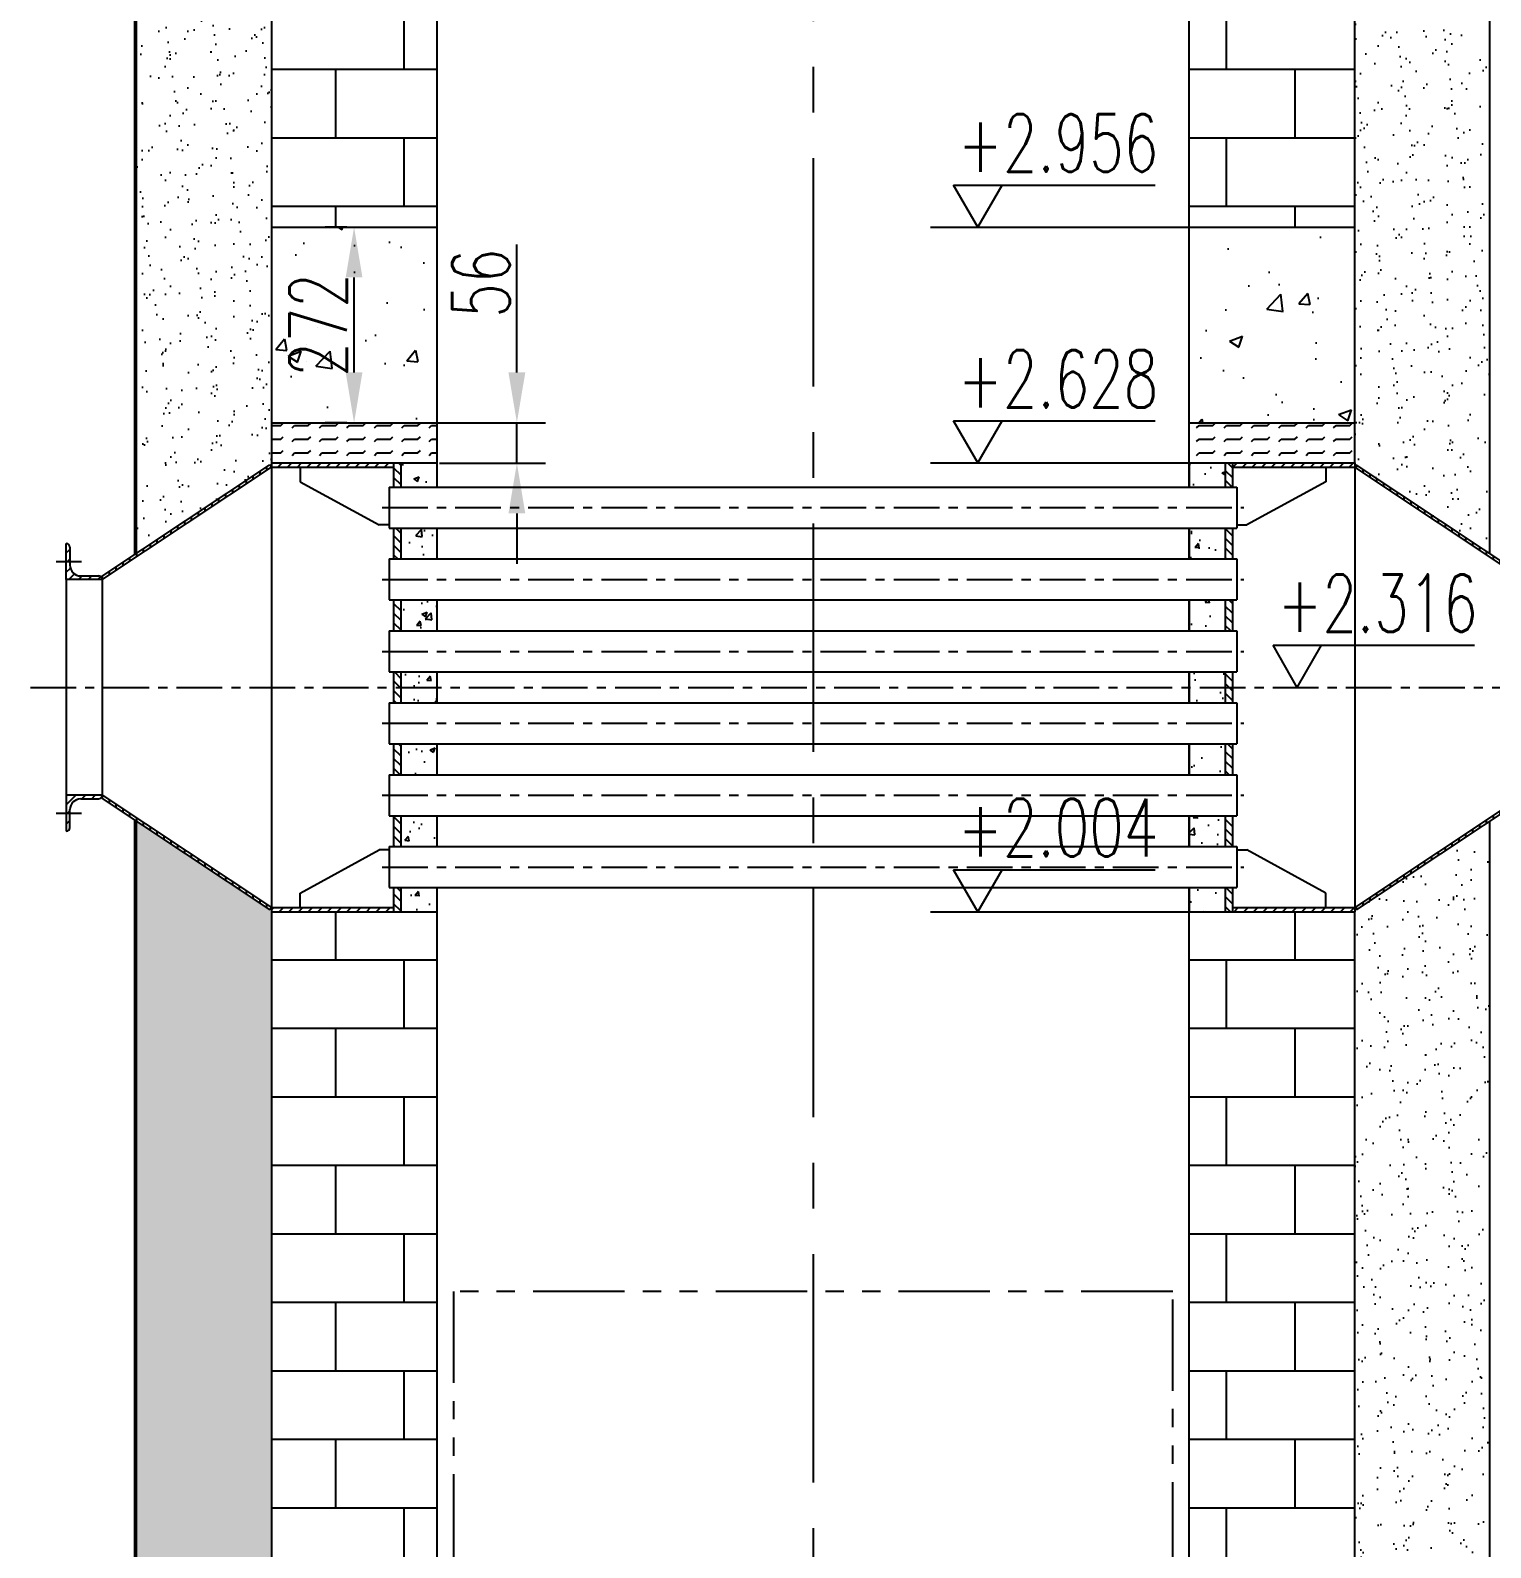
# Model space of a CAD drawing. Extents: x 27542 to 56237, y 49523 to 60382.
# Drawn here: x 36101 to 38131, y 51810 to 53920 of the extents above; entities that cross this region are included whole.
import ezdxf

# ---------------------------------------------------------------- set-up
doc = ezdxf.new("R2010")
doc.units = 0
doc.header["$LTSCALE"] = 2
doc.header["$PDMODE"] = 2
doc.linetypes.add('CENTER', pattern=[50.8, 31.75, -6.35, 6.35, -6.35])
doc.linetypes.add('PHANTOM', pattern=[63.5, 31.75, -6.35, 6.35, -6.35, 6.35, -6.35])
doc.layers.get('0').update_dxf_attribs({"linetype": 'CONTINUOUS'})
doc.layers.get('DEFPOINTS').update_dxf_attribs({"linetype": 'CONTINUOUS'})
for name, color, linetype in [('3中心线', 1, 'CENTER'), ('4双点划线', 5, 'PHANTOM'), ('5文字标注', 4, 'CONTINUOUS'), ('6剖面线', 6, 'CONTINUOUS')]:
    doc.layers.add(name, color=color, linetype=linetype)
doc.styles.add('ABO', font='simplex.shx', dxfattribs={"width": 0.7, "bigfont": 'hzdx.shx'})
doc.dimstyles.new('1-20', dxfattribs={"dimscale": 20, "dimtxt": 4, "dimasz": 3.5, "dimexe": 2, "dimexo": 0.5, "dimgap": 0.5, "dimtad": 3, "dimdec": 4, "dimdsep": 46, "dimlunit": 6, "dimtxsty": 'ABO', "dimcen": 0.5, "dimclrd": 256, "dimclre": 256, "dimclrt": 256, "dimadec": 0, "dimazin": 0, "dimtfac": 1, "dimtdec": 4, "dimtmove": 0, "dimatfit": 3, "dimfxl": 0, "dimtolj": 1, "dimtzin": 0, "dimlwd": -1, "dimlwe": -1, "dimarcsym": 0})
pattern_1 = [(45, (-73898.627, 30431.9485), (-6.7351921, 6.7351921), [])]
pattern_2 = [(90, (-73898.627, 30431.9485), (-9.525, 6e-16), [])]
pattern_3 = [(90, (-73298.627, 30431.9485), (-9.525, 6e-16), [])]
pattern_4 = [(45, (-73298.627, 30431.9485), (-6.7351921, 6.7351921), [])]
pattern_5 = [(0, (-717.75, 334.99), (0, 95.25), []), (90, (-717.75, 334.99), (-190.5, 1e-14), [95.25, -95.25]), (90, (-622.5, 334.99), (-190.5, 1e-14), [-95.25, 95.25])]
pattern_6 = [(0, (-717.752, 334.988), (0, 19.05), [19.05, -19.05]), (45, (-698.702, 334.988), (1e-15, 19.0500082), [4.7625, -17.41578, 4.7625, -26.94078])]
pattern_7 = [(50, (-717.75, 334.99), (182.18467, -15.9391), [19.05, -209.55]), (355, (-717.75, 334.99), (-35.2428, 191.05664), [15.24, -167.64]), (100.451, (-702.57, 333.66), (146.9425, 175.1167), [16.19, -178.09]), (46.1842, (-717.75, 385.79), (271.07904, -42.0423), [28.575, -314.325]), (96.6356, (-695.16, 382.28), (237.4042, 247.4256), [24.285, -267.135]), (351.184, (-717.75, 385.8), (237.4046, 247.4251), [22.86, -251.46]), (21, (-692.35, 373.09), (151.61488, -102.26552), [19.05, -209.55]), (326, (-692.35, 373.09), (61.80203, 184.18797), [15.24, -167.64]), (71.4514, (-679.72, 364.57), (213.4165, 81.92286), [16.19, -178.09]), (37.5, (-717.75, 334.99), (3.088603, 84.55504), [0, -165.608, 0, -170.18, 0, -168.275]), (7.5, (-717.75, 334.99), (66.81966, 100.18057), [0, -97.028, 0, -161.798, 0, -64.135]), (327.5, (-774.394, 334.99), (135.590595, -5.728744), [0, -63.5, 0, -198.12, 0, -262.89]), (317.5, (-799.79, 334.99), (148.12918, 25.4265), [0, -82.55, 0, -131.572, 0, -186.69])]
pattern_8 = [(127.5, (-717.75, 334.988), (-48.941324, -1.600031), [0, -38.608, 0, -43.18, 0, -41.275]), (97.5, (-717.75, 334.99), (-71.68251, 44.95233), [0, -20.828, 0, -34.798, 0, -13.335]), (57.5, (-717.75, 303.746), (-0.143718, 79.099237), [0, -12.7, 0, -45.72, 0, -59.69]), (47.5, (-717.75, 303.746), (-22.29293, 76.355645), [0, -6.35, 0, -29.972, 0, -34.29])]

# ---------------------------------------------------------------- blocks, each defined once
blk = doc.blocks.new('*D231')
at = {"layer": '5文字标注'}
for p, q in [((36776.9, 53444.1), (36776.9, 53622.1)), ((36663.5, 53374.1), (36816.9, 53374.1)), ((36776.9, 53318.1), (36776.9, 53374.1)), ((36669.3, 53318.1), (36816.9, 53318.1)), ((36776.9, 53248.1), (36776.9, 53178.1))]:
    blk.add_line(p, q, dxfattribs=at)
for points in [[(36765.2, 53444.1), (36788.6, 53444.1), (36776.9, 53374.1)], [(36765.2, 53248.1), (36788.6, 53248.1), (36776.9, 53318.1)]]:
    blk.add_solid(points, dxfattribs=at)
at = {"layer": 'DEFPOINTS', "color": 0}
for p in [(36653.5, 53374.1), (36776.9, 53374.1), (36659.3, 53318.1)]:
    blk.add_point(p, dxfattribs=at)
at = {"layer": '5文字标注', "insert": (36726.9, 53568.1), "char_height": 80, "attachment_point": 5, "rotation": 90, "style": 'ABO'}
blk.add_mtext('\\A1;56', dxfattribs=at)
blk = doc.blocks.new('*D234')
at = {"layer": '5文字标注'}
for p, q in [((36540.6, 53646.1), (36510.6, 53646.1)), ((36550.6, 53444.1), (36550.6, 53576.1)), ((36540.6, 53374.1), (36510.6, 53374.1))]:
    blk.add_line(p, q, dxfattribs=at)
for points in [[(36538.9, 53576.1), (36562.2, 53576.1), (36550.6, 53646.1)], [(36538.9, 53444.1), (36562.2, 53444.1), (36550.6, 53374.1)]]:
    blk.add_solid(points, dxfattribs=at)
at = {"layer": 'DEFPOINTS', "color": 0}
for p in [(36550.6, 53646.1), (36550.6, 53646.1), (36550.6, 53374.1)]:
    blk.add_point(p, dxfattribs=at)
at = {"layer": '5文字标注', "insert": (36500.6, 53510.1), "char_height": 80, "attachment_point": 5, "rotation": 90, "style": 'ABO'}
blk.add_mtext('\\A1;272', dxfattribs=at)

msp = doc.modelspace()

# ---------------------------------------------------------------- hatches: boundary and pattern name
at = {"layer": '6剖面线', "ltscale": 5}
h = msp.add_hatch(dxfattribs=at)
h.set_pattern_fill('AR-SAND', color=256, angle=90, style=0)
h.set_pattern_definition(pattern_8)
h.paths.add_polyline_path([(36247.55921, 53192.13518), (36435.55921, 53316.93518), (36435.55921, 53318.13406), (36435.55921, 54531.33295), (36247.55921, 54656.13295)])
h = msp.add_hatch(dxfattribs=at)
h.set_pattern_fill('AR-SAND', color=256, angle=90, style=0)
h.set_pattern_definition(pattern_8)
h.paths.add_polyline_path([(38129.55921, 54656.13295), (37943.77146, 54532.8015), (37941.55921, 54536.13406), (37941.55921, 54530.13406), (37941.55921, 53312.13406), (37943.77146, 53315.46662), (38129.55921, 53192.13518)])
at = {"layer": '6剖面线', "ltscale": 15}
h = msp.add_hatch(dxfattribs=at)
h.set_pattern_fill('BRICK', color=256, scale=15, style=0)
h.set_pattern_definition(pattern_5)
h.paths.add_polyline_path([(36665.55921, 54530.13406), (36435.55921, 54530.13406), (36435.55921, 53646.13406), (36665.55921, 53646.13406)])
h = msp.add_hatch(dxfattribs=at)
h.set_pattern_fill('BRICK', color=256, scale=15, style=0)
h.set_pattern_definition(pattern_5)
h.paths.add_polyline_path([(37941.55921, 54530.13406), (37711.55921, 54530.13406), (37711.55921, 53646.13406), (37941.55921, 53646.13406)])
h = msp.add_hatch(dxfattribs=at)
h.set_pattern_fill('AR-CONC', color=256, style=0)
h.set_pattern_definition(pattern_7)
h.paths.add_polyline_path([(36435.55921, 53646.13406), (36435.55921, 53374.13406), (36665.55921, 53374.13406), (36665.55921, 53646.13406)])
h = msp.add_hatch(dxfattribs=at)
h.set_pattern_fill('AR-CONC', color=256, style=0)
h.set_pattern_definition(pattern_7)
h.paths.add_polyline_path([(37941.55921, 53646.13406), (37711.55921, 53646.13406), (37711.55921, 53374.13406), (37941.55921, 53374.13406)])
at = {"layer": '6剖面线'}
h = msp.add_hatch(dxfattribs=at)
h.set_pattern_fill('FLEX', color=256, scale=3, style=0)
h.set_pattern_definition(pattern_6)
h.paths.add_polyline_path([(36435.55921, 53374.13406), (36435.55921, 53318.13406), (36665.55921, 53318.13406), (36665.55921, 53374.13406)])
h = msp.add_hatch(dxfattribs=at)
h.set_pattern_fill('FLEX', color=256, scale=3, style=0)
h.set_pattern_definition(pattern_6)
h.paths.add_polyline_path([(37711.55921, 53374.13406), (37711.55921, 53318.13406), (37941.55921, 53318.13406), (37941.55921, 53374.13406)])
h = msp.add_hatch(dxfattribs=at)
h.set_pattern_fill('LINE', color=256, scale=3, angle=45, style=0)
h.set_pattern_definition(pattern_1)
h.paths.add_polyline_path([(36605.55921, 53312.13406), (36605.55921, 53318.13406), (36435.55921, 53318.13406), (36435.55921, 53312.13406)])
h = msp.add_hatch(dxfattribs=at)
h.set_pattern_fill('LINE', color=256, scale=3, angle=315, style=0)
h.set_pattern_definition([(315, (-73898.627, 30431.9485), (6.7351921, 6.7351921), [])])
h.paths.add_polyline_path([(36615.55921, 53318.13406), (36605.55921, 53318.13406), (36605.55921, 53284.63406), (36615.55921, 53284.63406)])
h.paths.add_polyline_path([(36615.55921, 53227.63406), (36605.55921, 53227.63406), (36605.55921, 53184.63406), (36615.55921, 53184.63406)])
h.paths.add_polyline_path([(36615.55921, 53127.63406), (36605.55921, 53127.63406), (36605.55921, 53084.63406), (36615.55921, 53084.63406)])
h.paths.add_polyline_path([(36615.55921, 53027.63406), (36605.55921, 53027.63406), (36605.55921, 53006.13406), (36615.55921, 53006.13406)])
h.paths.add_polyline_path([(36615.55921, 53006.13406), (36605.55921, 53006.13406), (36605.55921, 52984.63406), (36615.55921, 52984.63406)])
h.paths.add_polyline_path([(36615.55921, 52927.63406), (36605.55921, 52927.63406), (36605.55921, 52884.63406), (36615.55921, 52884.63406)])
h.paths.add_polyline_path([(36615.55921, 52827.63406), (36605.55921, 52827.63406), (36605.55921, 52784.63406), (36615.55921, 52784.63406)])
h.paths.add_polyline_path([(36605.55921, 52694.13406), (36615.55921, 52694.13406), (36615.55921, 52727.63406), (36605.55921, 52727.63406)])
at = {"layer": '6剖面线', "ltscale": 15}
h = msp.add_hatch(dxfattribs=at)
h.set_pattern_fill('AR-CONC', color=256, scale=0.4, style=0)
h.set_pattern_definition([(50, (-73898.627, 30431.95), (72.873868, -6.375634), [7.62, -83.82]), (355, (-73898.63, 30431.95), (-14.09713, 76.422657), [6.096, -67.056]), (100.451, (-73892.554, 30431.42), (58.777, 70.046675), [6.476, -71.236]), (46.1842, (-73898.63, 30452.27), (108.431616, -16.81693), [11.43, -125.73]), (96.6356, (-73889.59, 30450.87), (94.96169, 98.97022), [9.714, -106.854]), (351.184, (-73898.63, 30452.27), (94.96184, 98.97005), [9.144, -100.584]), (21, (-73888.467, 30447.19), (60.645952, -40.906207), [7.62, -83.82]), (326, (-73888.47, 30447.19), (24.72081, 73.675186), [6.096, -67.056]), (71.4514, (-73883.41, 30443.78), (85.366596, 32.769143), [6.476, -71.236]), (37.5, (-73898.627, 30431.948), (1.235441, 33.8220155), [0, -66.2432, 0, -68.072, 0, -67.31]), (7.5, (-73898.627, 30431.95), (26.727865, 40.07223), [0, -38.8112, 0, -64.7192, 0, -25.654]), (327.5, (-73921.284, 30431.948), (54.236238, -2.2914976), [0, -25.4, 0, -79.248, 0, -105.156]), (317.5, (-73931.444, 30431.95), (59.251673, 10.170596), [0, -33.02, 0, -52.6288, 0, -74.676])])
h.paths.add_polyline_path([(36665.55921, 53284.63406), (36665.55921, 53318.13406), (36615.55921, 53318.13406), (36615.55921, 53284.63406)])
h.paths.add_polyline_path([(36665.55921, 53184.63406), (36665.55921, 53227.63406), (36615.55921, 53227.63406), (36615.55921, 53184.63406)])
h.paths.add_polyline_path([(36615.55921, 53127.63406), (36615.55921, 53084.63406), (36665.55921, 53084.63406), (36665.55921, 53127.63406)])
h.paths.add_polyline_path([(36665.55921, 53006.13406), (36665.55921, 53027.63406), (36615.55921, 53027.63406), (36615.55921, 53006.13406)])
h.paths.add_polyline_path([(36615.55921, 53006.13406), (36615.55921, 52984.63406), (36665.55921, 52984.63406), (36665.55921, 53006.13406)])
h.paths.add_polyline_path([(36665.55921, 52927.63406), (36615.55921, 52927.63406), (36615.55921, 52884.63406), (36665.55921, 52884.63406)])
h.paths.add_polyline_path([(36615.55921, 52827.63406), (36615.55921, 52784.63406), (36665.55921, 52784.63406), (36665.55921, 52827.63406)])
h.paths.add_polyline_path([(36665.55921, 52694.13406), (36665.55921, 52727.63406), (36615.55921, 52727.63406), (36615.55921, 52694.13406)])
h = msp.add_hatch(dxfattribs=at)
h.set_pattern_fill('AR-CONC', color=256, scale=0.4, style=0)
h.set_pattern_definition([(50, (-73298.627, 30431.95), (72.873868, -6.375634), [7.62, -83.82]), (355, (-73298.63, 30431.95), (-14.09713, 76.422657), [6.096, -67.056]), (100.451, (-73292.554, 30431.42), (58.777, 70.046675), [6.476, -71.236]), (46.1842, (-73298.63, 30452.27), (108.431616, -16.81693), [11.43, -125.73]), (96.6356, (-73289.59, 30450.87), (94.96169, 98.97022), [9.714, -106.854]), (351.184, (-73298.63, 30452.27), (94.96184, 98.97005), [9.144, -100.584]), (21, (-73288.467, 30447.19), (60.645952, -40.906207), [7.62, -83.82]), (326, (-73288.47, 30447.19), (24.72081, 73.675186), [6.096, -67.056]), (71.4514, (-73283.41, 30443.78), (85.366596, 32.769143), [6.476, -71.236]), (37.5, (-73298.627, 30431.948), (1.2354413, 33.8220155), [0, -66.2432, 0, -68.072, 0, -67.31]), (7.5, (-73298.627, 30431.95), (26.727865, 40.07223), [0, -38.8112, 0, -64.7192, 0, -25.654]), (327.5, (-73321.284, 30431.948), (54.236238, -2.2914976), [0, -25.4, 0, -79.248, 0, -105.156]), (317.5, (-73331.444, 30431.95), (59.251673, 10.170596), [0, -33.02, 0, -52.6288, 0, -74.676])])
h.paths.add_polyline_path([(37761.55921, 53284.63406), (37761.55921, 53318.13406), (37711.55921, 53318.13406), (37711.55921, 53284.63406)])
h.paths.add_polyline_path([(37711.55921, 53184.63406), (37761.55921, 53184.63406), (37761.55921, 53227.63406), (37711.55921, 53227.63406)])
h.paths.add_polyline_path([(37711.55921, 53084.63406), (37761.55921, 53084.63406), (37761.55921, 53127.63406), (37711.55921, 53127.63406)])
h.paths.add_polyline_path([(37711.55921, 53027.63406), (37711.55921, 53006.13406), (37761.55921, 53006.13406), (37761.55921, 53027.63406)])
h.paths.add_polyline_path([(37711.55921, 53006.13406), (37711.55921, 52984.63406), (37761.55921, 52984.63406), (37761.55921, 53006.13406)])
h.paths.add_polyline_path([(37761.55921, 52884.63406), (37761.55921, 52927.63406), (37711.55921, 52927.63406), (37711.55921, 52884.63406)])
h.paths.add_polyline_path([(37711.55921, 52827.63406), (37711.55921, 52784.63406), (37761.55921, 52784.63406), (37761.55921, 52827.63406)])
h.paths.add_polyline_path([(37711.55921, 52727.63406), (37711.55921, 52694.13406), (37761.55921, 52694.13406), (37761.55921, 52727.63406)])
at = {"layer": '6剖面线'}
h = msp.add_hatch(dxfattribs=at)
h.set_pattern_fill('LINE', color=256, scale=3, angle=315, style=0)
h.set_pattern_definition([(315, (-73298.627, 30431.9485), (6.7351921, 6.7351921), [])])
h.paths.add_polyline_path([(37761.55921, 53284.63406), (37771.55921, 53284.63406), (37771.55921, 53318.13406), (37761.55921, 53318.13406)])
h.paths.add_polyline_path([(37771.55921, 53227.63406), (37761.55921, 53227.63406), (37761.55921, 53184.63406), (37771.55921, 53184.63406)])
h.paths.add_polyline_path([(37761.55921, 53084.63406), (37771.55921, 53084.63406), (37771.55921, 53127.63406), (37761.55921, 53127.63406)])
h.paths.add_polyline_path([(37761.55921, 53006.13406), (37771.55921, 53006.13406), (37771.55921, 53027.63406), (37761.55921, 53027.63406)])
h.paths.add_polyline_path([(37761.55921, 52984.63406), (37771.55921, 52984.63406), (37771.55921, 53006.13406), (37761.55921, 53006.13406)])
h.paths.add_polyline_path([(37761.55921, 52884.63406), (37771.55921, 52884.63406), (37771.55921, 52927.63406), (37761.55921, 52927.63406)])
h.paths.add_polyline_path([(37761.55921, 52784.63406), (37771.55921, 52784.63406), (37771.55921, 52827.63406), (37761.55921, 52827.63406)])
h.paths.add_polyline_path([(37761.55921, 52694.13406), (37771.55921, 52694.13406), (37771.55921, 52727.63406), (37761.55921, 52727.63406)])
h = msp.add_hatch(dxfattribs=at)
h.set_pattern_fill('LINE', color=256, scale=3, angle=45, style=0)
h.set_pattern_definition(pattern_4)
h.paths.add_polyline_path([(37941.55921, 53312.13406), (37941.55921, 53318.13406), (37771.55921, 53318.13406), (37771.55921, 53312.13406)])
h = msp.add_hatch(dxfattribs=at)
h.set_pattern_fill('LINE', color=256, scale=3, angle=90, style=0)
h.set_pattern_definition(pattern_2)
h.paths.add_polyline_path([(36435.55921, 53312.13406), (36433.34696, 53315.46662), (36199.03263, 53159.92179), (36199.52966, 53159.17306, -0.0336379146), (36199.90132, 53158.61319), (36201.24488, 53156.58923)])
h = msp.add_hatch(dxfattribs=at)
h.set_pattern_fill('LINE', color=256, scale=3, angle=90, style=0)
h.set_pattern_definition(pattern_3)
h.paths.add_polyline_path([(38175.87354, 53156.58923), (38177.2171, 53158.61319, -0.0336379146), (38177.58876, 53159.17306), (38178.08579, 53159.92179), (37943.77146, 53315.46662), (37941.55921, 53312.13406)])
h = msp.add_hatch(dxfattribs=at)
h.set_pattern_fill('LINE', color=256, scale=3, angle=45, style=0)
h.set_pattern_definition(pattern_1)
h.paths.add_polyline_path([(36155.55921, 53201.13406, 0.4142135624), (36150.55921, 53206.13406), (36150.55921, 53181.13406), (36155.55921, 53181.13406)])
h.paths.add_polyline_path([(36150.55921, 53156.13406), (36200.55921, 53156.13406, 0.1304285324), (36199.90132, 53158.61319), (36199.52966, 53159.17306, 0.2334867824), (36195.55921, 53161.13406), (36170.55921, 53161.13406, -0.4142135624), (36155.55921, 53176.13406), (36155.55921, 53181.13406), (36150.55921, 53181.13406)])
h = msp.add_hatch(dxfattribs=at)
h.set_pattern_fill('LINE', color=256, scale=3, angle=45, style=0)
h.set_pattern_definition(pattern_1)
h.paths.add_polyline_path([(36150.55921, 52856.13406), (36150.55921, 52831.13406), (36155.55921, 52831.13406), (36155.55921, 52836.13406, -0.4142135624), (36170.55921, 52851.13406), (36195.55921, 52851.13406, 0.2334867824), (36199.52966, 52853.09507), (36199.90132, 52853.65493, 0.1304285324), (36200.55921, 52856.13406)])
h.paths.add_polyline_path([(36150.55921, 52806.13406, 0.4142135624), (36155.55921, 52811.13406), (36155.55921, 52831.13406), (36150.55921, 52831.13406)])
h = msp.add_hatch(dxfattribs=at)
h.set_pattern_fill('LINE', color=256, scale=3, angle=90, style=0)
h.set_pattern_definition(pattern_2)
h.paths.add_polyline_path([(36433.34696, 52696.8015), (36435.55921, 52700.13406), (36201.24488, 52855.67889), (36199.90132, 52853.65493, -0.0336379145), (36199.52966, 52853.09507), (36199.03263, 52852.34633)])
h = msp.add_hatch(dxfattribs=at)
h.set_pattern_fill('LINE', color=256, scale=3, angle=90, style=0)
h.set_pattern_definition(pattern_3)
h.paths.add_polyline_path([(37941.55921, 52700.13406), (37943.77146, 52696.8015), (38178.08579, 52852.34633), (38177.58876, 52853.09507, -0.0336379146), (38177.2171, 52853.65493), (38175.87354, 52855.67889)])
at = {"layer": '6剖面线', "ltscale": 5}
h = msp.add_hatch(dxfattribs=at)
h.set_pattern_fill('AR-SAND', color=256, angle=90, style=0)
h.set_pattern_definition(pattern_8)
h.paths.add_polyline_path([(36247.55921, 50790.13406), (36435.55921, 50790.13406), (36435.55921, 52695.33295), (36247.55921, 52820.13295)])
h = msp.add_hatch(dxfattribs=at)
h.set_pattern_fill('AR-SAND', color=256, angle=90, style=0)
h.set_pattern_definition(pattern_8)
h.paths.add_polyline_path([(38129.55921, 52820.13295), (37943.77146, 52696.8015), (37941.55921, 52700.13406), (37941.55921, 52694.13406), (37941.55921, 51428.11806), (38124.71913, 51433.97918, 0.4048749125), (38129.55921, 51438.97662), (38129.55921, 51459.13406)])
at = {"layer": '6剖面线'}
h = msp.add_hatch(dxfattribs=at)
h.set_pattern_fill('LINE', color=256, scale=3, angle=45, style=0)
h.set_pattern_definition(pattern_1)
h.paths.add_polyline_path([(36605.55921, 52694.13406), (36605.55921, 52700.13406), (36435.55921, 52700.13406), (36435.55921, 52694.13406)])
at = {"layer": '6剖面线', "ltscale": 15}
h = msp.add_hatch(dxfattribs=at)
h.set_pattern_fill('BRICK', color=256, scale=15, style=0)
h.set_pattern_definition(pattern_5)
h.paths.add_polyline_path([(36665.55921, 52694.13406), (36435.55921, 52694.13406), (36435.55921, 50790.13406), (36665.55921, 50790.13406)])
h = msp.add_hatch(dxfattribs=at)
h.set_pattern_fill('BRICK', color=256, scale=15, style=0)
h.set_pattern_definition(pattern_5)
h.paths.add_polyline_path([(37711.55921, 51742.13406), (37941.55921, 51742.13406), (37941.55921, 52694.13406), (37711.55921, 52694.13406)])
at = {"layer": '6剖面线'}
h = msp.add_hatch(dxfattribs=at)
h.set_pattern_fill('LINE', color=256, scale=3, angle=45, style=0)
h.set_pattern_definition(pattern_4)
h.paths.add_polyline_path([(37771.55921, 52700.13406), (37771.55921, 52694.13406), (37941.55921, 52694.13406), (37941.55921, 52700.13406)])

# ---------------------------------------------------------------- linework, layer by layer
for p, q in [((36435.55921, 56590.13406), (36435.55921, 50790.13406)), ((36245.55921, 54657.46061), (36245.55921, 53190.80752)), ((36247.55921, 54656.13295), (36247.55921, 53192.13518)), ((38129.55921, 53192.13518), (38129.55921, 54656.13295)), ((36665.55921, 54563.63406), (36665.55921, 53284.63406)), ((37711.55921, 53284.63406), (37711.55921, 54563.63406)), ((37941.55921, 53318.13406), (37941.55921, 54530.13406)), ((36435.55921, 53646.13406), (36665.55921, 53646.13406)), ((37711.55921, 53646.13406), (37941.55921, 53646.13406)), ((36435.55921, 53374.13406), (36665.55921, 53374.13406)), ((37711.55921, 53374.13406), (37941.55921, 53374.13406)), ((36435.55921, 53318.13406), (36435.55921, 52694.13406)), ((36435.55921, 53318.13406), (36665.55921, 53318.13406)), ((36605.55921, 53318.13406), (36605.55921, 53284.63406)), ((36615.55921, 53318.13406), (36615.55921, 53284.63406)), ((36665.55921, 53318.13406), (36665.55921, 53284.63406)), ((37711.55921, 53318.13406), (37711.55921, 53284.63406)), ((37711.55921, 53318.13406), (37941.55921, 53318.13406)), ((37761.55921, 53318.13406), (37761.55921, 53284.63406)), ((37771.55921, 53318.13406), (37771.55921, 53284.63406)), ((37941.55921, 53318.13406), (37941.55921, 53312.13406)), ((36199.03263, 53159.92179), (36433.34696, 53315.46662)), ((36201.24488, 53156.58923), (36435.55921, 53312.13406)), ((36435.55921, 53312.13406), (36433.34696, 53315.46662)), ((36435.55921, 53312.13406), (36605.55921, 53312.13406)), ((36475.55921, 53312.13406), (36475.55921, 53292.13406)), ((37771.55921, 53312.13406), (37941.55921, 53312.13406)), ((37901.55921, 53312.13406), (37901.55921, 53292.13406)), ((37941.55921, 53312.13406), (37943.77146, 53315.46662)), ((38175.87354, 53156.58923), (37941.55921, 53312.13406)), ((37941.55921, 53312.13406), (37941.55921, 52700.13406)), ((38178.08579, 53159.92179), (37943.77146, 53315.46662)), ((36475.55921, 53292.13406), (36585.55921, 53232.13406)), ((36599.55921, 53284.63406), (37777.55921, 53284.63406)), ((36599.55921, 53284.63406), (36599.55921, 53227.63406)), ((37777.55921, 53284.63406), (37777.55921, 53227.63406)), ((37901.55921, 53292.13406), (37791.55921, 53232.13406)), ((36599.55921, 53232.13406), (36585.55921, 53232.13406)), ((37777.55921, 53232.13406), (37791.55921, 53232.13406)), ((36599.55921, 53227.63406), (37777.55921, 53227.63406)), ((36605.55921, 53227.63406), (36605.55921, 53184.63406)), ((36615.55921, 53227.63406), (36615.55921, 53184.63406)), ((36665.55921, 53227.63406), (36665.55921, 53184.63406)), ((36665.55921, 53227.63406), (36665.55921, 53184.63406)), ((37711.55921, 53227.63406), (37711.55921, 53184.63406)), ((37711.55921, 53184.63406), (37711.55921, 53227.63406)), ((37761.55921, 53227.63406), (37761.55921, 53184.63406)), ((37771.55921, 53227.63406), (37771.55921, 53184.63406)), ((36150.55921, 53156.13406), (36150.55921, 53206.13406)), ((36155.55921, 53201.13406), (36155.55921, 53176.13406)), ((36599.55921, 53184.63406), (37777.55921, 53184.63406)), ((36599.55921, 53184.63406), (36599.55921, 53127.63406)), ((37777.55921, 53184.63406), (37777.55921, 53127.63406)), ((36200.55921, 53156.13406), (36150.55921, 53156.13406)), ((36150.55921, 53156.13406), (36150.55921, 52856.13406)), ((36170.55921, 53161.13406), (36195.55921, 53161.13406)), ((36201.24488, 53156.58923), (36199.03263, 53159.92179)), ((36200.55921, 53156.13406), (36200.55921, 52856.13406)), ((36599.55921, 53127.63406), (37777.55921, 53127.63406)), ((36605.55921, 53127.63406), (36605.55921, 53084.63406)), ((36615.55921, 53127.63406), (36615.55921, 53084.63406)), ((36665.55921, 53127.63406), (36665.55921, 53084.63406)), ((36665.55921, 53127.63406), (36665.55921, 53084.63406)), ((37711.55921, 53127.63406), (37711.55921, 53084.63406)), ((37711.55921, 53084.63406), (37711.55921, 53127.63406)), ((37761.55921, 53127.63406), (37761.55921, 53084.63406)), ((37771.55921, 53127.63406), (37771.55921, 53084.63406)), ((36599.55921, 53084.63406), (37777.55921, 53084.63406)), ((36599.55921, 53084.63406), (36599.55921, 53027.63406)), ((37777.55921, 53084.63406), (37777.55921, 53027.63406)), ((36599.55921, 53027.63406), (37777.55921, 53027.63406)), ((36605.55921, 53027.63406), (36605.55921, 52984.63406)), ((36615.55921, 53027.63406), (36615.55921, 52984.63406)), ((36665.55921, 53027.63406), (36665.55921, 52984.63406)), ((36665.55921, 53027.63406), (36665.55921, 52984.63406)), ((37711.55921, 53027.63406), (37711.55921, 52984.63406)), ((37711.55921, 52984.63406), (37711.55921, 53027.63406)), ((37761.55921, 53027.63406), (37761.55921, 52984.63406)), ((37771.55921, 53027.63406), (37771.55921, 52984.63406)), ((36599.55921, 52984.63406), (37777.55921, 52984.63406)), ((36599.55921, 52984.63406), (36599.55921, 52927.63406)), ((37777.55921, 52984.63406), (37777.55921, 52927.63406)), ((36599.55921, 52927.63406), (37777.55921, 52927.63406)), ((36605.55921, 52927.63406), (36605.55921, 52884.63406)), ((36615.55921, 52927.63406), (36615.55921, 52884.63406)), ((36665.55921, 52927.63406), (36665.55921, 52884.63406)), ((36665.55921, 52927.63406), (36665.55921, 52884.63406)), ((37711.55921, 52927.63406), (37711.55921, 52884.63406)), ((37711.55921, 52884.63406), (37711.55921, 52927.63406)), ((37761.55921, 52927.63406), (37761.55921, 52884.63406)), ((37771.55921, 52927.63406), (37771.55921, 52884.63406)), ((36599.55921, 52884.63406), (37777.55921, 52884.63406)), ((36599.55921, 52884.63406), (36599.55921, 52827.63406)), ((37777.55921, 52884.63406), (37777.55921, 52827.63406)), ((36150.55921, 52856.13406), (36150.55921, 52806.13406)), ((36200.55921, 52856.13406), (36150.55921, 52856.13406)), ((36201.24488, 52855.67889), (36199.03263, 52852.34633)), ((36199.03263, 52852.34633), (36433.34696, 52696.8015)), ((36201.24488, 52855.67889), (36435.55921, 52700.13406)), ((38175.87354, 52855.67889), (37941.55921, 52700.13406)), ((38178.08579, 52852.34633), (37943.77146, 52696.8015)), ((36155.55921, 52811.13406), (36155.55921, 52836.13406)), ((36170.55921, 52851.13406), (36195.55921, 52851.13406)), ((36245.55921, 52821.46061), (36245.55921, 50790.13406)), ((36247.55921, 52820.13295), (36247.55921, 50790.13406)), ((36599.55921, 52827.63406), (37777.55921, 52827.63406)), ((36605.55921, 52827.63406), (36605.55921, 52784.63406)), ((36615.55921, 52827.63406), (36615.55921, 52784.63406)), ((36665.55921, 52827.63406), (36665.55921, 52784.63406)), ((36665.55921, 52827.63406), (36665.55921, 52784.63406)), ((37711.55921, 52827.63406), (37711.55921, 52784.63406)), ((37711.55921, 52784.63406), (37711.55921, 52827.63406)), ((37761.55921, 52827.63406), (37761.55921, 52784.63406)), ((37771.55921, 52827.63406), (37771.55921, 52784.63406)), ((38129.55921, 51438.97662), (38129.55921, 52820.13295)), ((36475.55921, 52720.13406), (36585.55921, 52780.13406)), ((36599.55921, 52780.13406), (36585.55921, 52780.13406)), ((36599.55921, 52784.63406), (37777.55921, 52784.63406)), ((36599.55921, 52784.63406), (36599.55921, 52727.63406)), ((37777.55921, 52784.63406), (37777.55921, 52727.63406)), ((37777.55921, 52780.13406), (37791.55921, 52780.13406)), ((37901.55921, 52720.13406), (37791.55921, 52780.13406)), ((36599.55921, 52727.63406), (37777.55921, 52727.63406)), ((36605.55921, 52727.63406), (36605.55921, 52694.13406)), ((36615.55921, 52727.63406), (36615.55921, 52694.13406)), ((36665.55921, 52727.63406), (36665.55921, 52694.13406)), ((36665.55921, 52727.63406), (36665.55921, 50790.13406)), ((37711.55921, 50790.13406), (37711.55921, 52727.63406)), ((37711.55921, 52727.63406), (37711.55921, 52694.13406)), ((37761.55921, 52727.63406), (37761.55921, 52694.13406)), ((37771.55921, 52727.63406), (37771.55921, 52694.13406)), ((36475.55921, 52700.13406), (36475.55921, 52720.13406)), ((37901.55921, 52700.13406), (37901.55921, 52720.13406)), ((36435.55921, 52700.13406), (36433.34696, 52696.8015)), ((36435.55921, 52700.13406), (36605.55921, 52700.13406)), ((36435.55921, 52694.13406), (36665.55921, 52694.13406)), ((37711.55921, 52694.13406), (37941.55921, 52694.13406)), ((37771.55921, 52700.13406), (37941.55921, 52700.13406)), ((37941.55921, 52700.13406), (37943.77146, 52696.8015)), ((37941.55921, 52700.13406), (37941.55921, 52694.13406)), ((37941.55921, 51428.11806), (37941.55921, 52694.13406))]:
    msp.add_line(p, q)
for centre, radius, start, end in [((36150.55921, 53201.13406), 5, 0, 90), ((36170.55921, 53176.13406), 15, 180, 270), ((36195.55921, 53156.13406), 5, 360, 90), ((36195.55921, 52856.13406), 5, 270, 0), ((36170.55921, 52836.13406), 15, 90, 180), ((36150.55921, 52811.13406), 5, 270, 0)]:
    msp.add_arc(centre, radius, start, end)
at = {"layer": '3中心线', "ltscale": 5}
msp.add_line((37188.55921, 56790.13406), (37188.55921, 50690.13406), dxfattribs=at)
at = {"layer": '3中心线'}
for p, q in [((36589.55921, 53256.13406), (37787.55921, 53256.13406)), ((36136.52521, 53181.13406), (36171.72863, 53181.13406)), ((36589.55921, 53156.13406), (37787.55921, 53156.13406)), ((36589.55921, 53056.13406), (37787.55921, 53056.13406)), ((36100.55921, 53006.13406), (38276.55921, 53006.13406)), ((36589.55921, 52956.13406), (37787.55921, 52956.13406)), ((36589.55921, 52856.13406), (37787.55921, 52856.13406)), ((36136.52521, 52831.13406), (36171.72863, 52831.13406)), ((36589.55921, 52756.13406), (37787.55921, 52756.13406))]:
    msp.add_line(p, q, dxfattribs=at)
at = {"layer": '4双点划线', "ltscale": 2}
msp.add_lwpolyline([(36688.55921, 51266.13406), (37688.55921, 51266.13406), (37688.55921, 52166.13406), (36688.55921, 52166.13406)], close=True, dxfattribs=at)
at = {"layer": '5文字标注', "ltscale": 0.1}
for p, q in [((37417.66588, 53646.13406), (37383.91588, 53704.59078)), ((37383.91588, 53704.59078), (37664.06965, 53704.59078)), ((37417.66588, 53646.13406), (37451.41588, 53704.59078)), ((37351.65989, 53646.13406), (37711.55921, 53646.13406)), ((37383.91588, 53376.59078), (37664.06965, 53376.59078)), ((37417.66588, 53318.13406), (37383.91588, 53376.59078)), ((37417.66588, 53318.13406), (37451.41588, 53376.59078)), ((37351.65989, 53318.13406), (37711.55921, 53318.13406)), ((37861.78476, 53006.13406), (37828.03476, 53064.59078)), ((37828.03476, 53064.59078), (38108.18853, 53064.59078)), ((37861.78476, 53006.13406), (37895.53476, 53064.59078)), ((37417.66588, 52694.13406), (37383.91588, 52752.59078)), ((37383.91588, 52752.59078), (37664.06965, 52752.59078)), ((37417.66588, 52694.13406), (37451.41588, 52752.59078)), ((37351.65989, 52694.13406), (37711.55921, 52694.13406))]:
    msp.add_line(p, q, dxfattribs=at)
at = {"layer": '5文字标注'}
for p, q in [((36150.55921, 53206.13406), (36150.55921, 53206.13406)), ((36200.55921, 53156.13406), (36200.55921, 53156.13406)), ((36200.55921, 52856.13406), (36200.55921, 52856.13406)), ((36150.55921, 52806.13406), (36150.55921, 52806.13406))]:
    msp.add_line(p, q, dxfattribs=at)

# ---------------------------------------------------------------- texts
at = {"layer": '5文字标注', "style": 'ABO', "width": 0.7}
for s, p in [('+2.956', (37390.13329, 53723.17146)), ('+2.628', (37390.13329, 53395.17146)), ('+2.316', (37834.25217, 53083.17146)), ('+2.004', (37390.13329, 52771.17146))]:
    msp.add_text(s, height=80, dxfattribs=at).set_placement(p)

# ---------------------------------------------------------------- dimensions: what is measured, and where the dimension line sits
at = {"layer": '5文字标注'}
for base, p1, p2, picture, middle in [((36550.55921, 53646.13406), (36550.55921, 53374.13406), (36550.55921, 53646.13406), '*D234', (36500.55921, 53510.13406)), ((36776.90051, 53374.13406), (36659.345, 53318.13406), (36653.4776, 53374.13406), '*D231', (36726.90051, 53568.13406))]:
    dim = msp.add_linear_dim(base=base, p1=p1, p2=p2, angle=90, dimstyle='1-20', dxfattribs=at)
    dim.commit()
    dim.dimension.update_dxf_attribs({"geometry": picture, "text_midpoint": middle})

doc.saveas('drawing.dxf')
